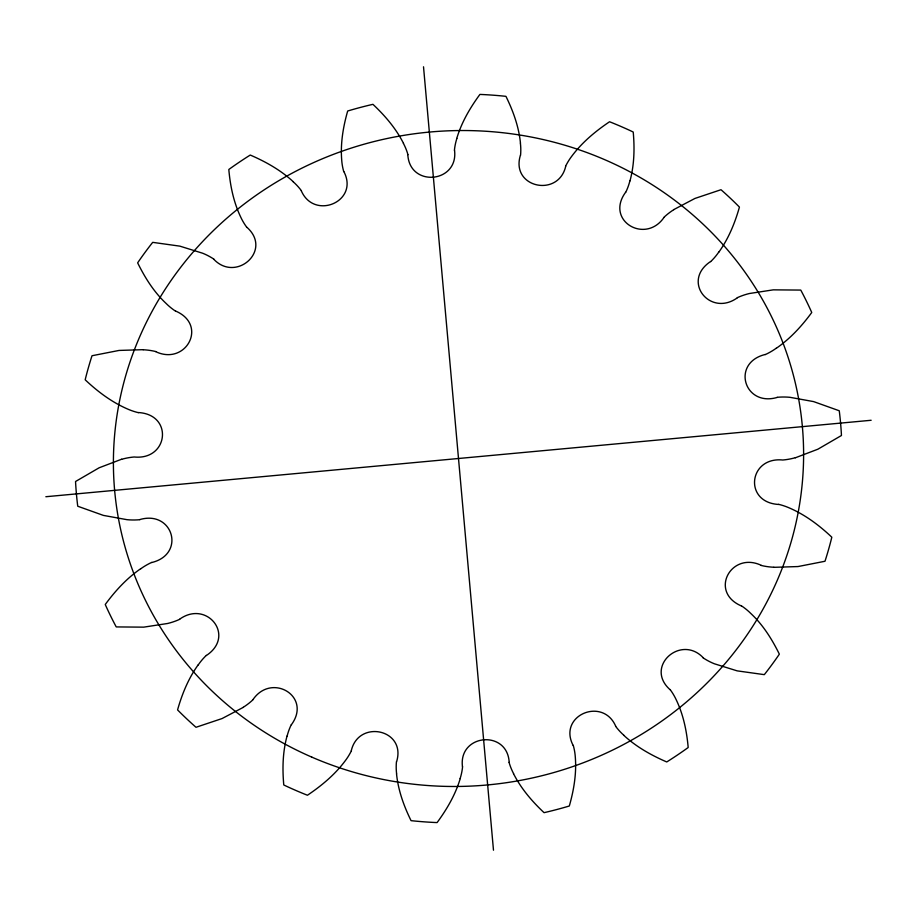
<?xml version="1.0" encoding="UTF-8"?>
<svg xmlns="http://www.w3.org/2000/svg" width="917" height="917" viewBox="0 0 917 917"><rect width="100%" height="100%" fill="white"/><g stroke="black" fill="none" stroke-linecap="round" stroke-linejoin="round"><path stroke-width="1.38" d="M454.545 150.342C458.638 183.056 409.647 187.71 407.813 154.675M462.455 766.658C458.362 733.944 507.353 729.29 509.187 762.325M396.568 761.798C406.69 729.416 358.616 718.997 351.291 750.691M520.432 155.202C510.31 187.584 558.384 198.003 565.709 166.309M287.021 736.11C282.688 751.974 282.298 768.675 283.777 784.975A383.742 364.118 -7 0 0 307.436 795.245C321.454 785.812 334.694 774.819 344.895 761.236A63.605 60.35 -7 0 0 351.417 750.748M629.979 180.89C634.312 165.026 634.702 148.325 633.223 132.025A383.742 364.118 -7 0 0 609.564 121.755C595.546 131.188 582.306 142.181 572.105 155.764A63.605 60.35 -7 0 0 565.583 166.252M456.781 138.398C461.526 122.408 470.077 107.793 479.912 94.417A383.742 364.118 -7 0 1 505.943 96.342C513.165 111.026 518.827 126.729 520.466 143.098M460.219 778.602C455.474 794.592 446.923 809.207 437.088 822.583A383.742 364.118 -7 0 1 411.057 820.658C403.835 805.974 398.173 790.271 396.534 773.902M291.411 724.694C312.147 696.393 271.73 672.402 253.058 699.488M625.589 192.306C604.853 220.607 645.27 244.598 663.942 217.512M198.187 664.825C188.466 678.339 182.07 693.963 177.566 709.907A383.742 364.118 -7 0 0 195.997 727.284L222.052 718.561L243.28 707.374M718.813 252.175C728.534 238.661 734.93 223.037 739.434 207.093A383.742 364.118 -7 0 0 721.003 189.716L694.948 198.439L673.72 209.626M206.405 655.483C235.944 635.859 206.852 599.558 179.606 619.227M710.595 261.517C681.056 281.141 710.148 317.442 737.394 297.773M140.76 568.666C126.81 578.26 115.21 590.915 105.249 604.509A383.742 364.118 -7 0 0 116.23 626.919L143.74 627.148L167.628 623.48A63.605 60.35 -7 0 0 179.663 619.342M776.24 348.334C790.19 338.74 801.79 326.085 811.751 312.491A383.742 364.118 -7 0 0 800.77 290.081L773.26 289.852L749.372 293.52A63.605 60.35 -7 0 0 737.337 297.658M151.809 562.511C185.991 554.132 172.958 509.875 139.785 519.572M765.191 354.489C731.009 362.868 744.042 407.125 777.215 397.428M121.652 459.211L99.139 467.785L75.538 481.505A383.742 364.118 -7 0 0 77.739 506.23L103.392 515.4L127.05 519.687A63.605 60.35 -7 0 0 139.797 519.698M795.348 457.789L817.861 449.215L841.462 435.495A383.742 364.118 -7 0 0 839.261 410.77L813.608 401.6L789.95 397.313A63.605 60.35 -7 0 0 777.203 397.302M45.85 496.727L871.15 420.273M143.167 349.675L119.027 350.443L92.009 355.739A383.742 364.118 -7 0 0 85.178 379.787C97.385 391.341 111.037 401.646 126.454 408.523A63.605 60.35 -7 0 0 138.375 412.673M773.833 567.325L797.973 566.557L824.991 561.261A383.742 364.118 -7 0 0 831.822 537.213C819.615 525.659 805.963 515.354 790.546 508.477A63.605 60.35 -7 0 0 778.625 504.327M778.59 504.453C743.355 502.413 748.593 456.528 782.797 460.013A63.605 60.35 -7 0 0 795.326 457.709M138.41 412.547C173.645 414.587 168.407 460.472 134.203 456.987A63.605 60.35 -7 0 0 121.674 459.291M155.707 351.658C185.945 365.963 208.228 325.031 175.651 311.069M761.293 565.342C731.055 551.037 708.772 591.969 741.349 605.931M213.741 259.202C236.07 282.975 272.796 250.421 246.994 227.37M703.259 657.798C680.93 634.025 644.204 666.579 670.006 689.63M293.131 181.6C280.694 170.115 265.712 161.736 250.261 155.042A383.742 364.118 -7 0 0 228.814 169.485C230.247 185.773 233.583 202.118 240.655 216.951A63.605 60.35 -7 0 0 246.879 227.45M623.869 735.4C636.306 746.885 651.288 755.264 666.739 761.958A383.742 364.118 -7 0 0 688.186 747.515C686.753 731.227 683.417 714.882 676.345 700.049A63.605 60.35 -7 0 0 670.121 689.55M301.292 190.793C314.233 220.688 359.521 201.465 343.852 171.559M615.708 726.207C602.767 696.312 557.479 715.535 573.148 745.441M403.48 143.339C395.995 128.483 384.991 115.68 372.944 104.332A383.742 364.118 -7 0 0 347.681 111.003C343.187 126.752 340.39 143.235 341.674 159.65A63.605 60.35 -7 0 0 343.726 171.594M513.52 773.661C521.005 788.517 532.009 801.32 544.056 812.668A383.742 364.118 -7 0 0 569.319 805.997C573.813 790.248 576.61 773.765 575.326 757.35A63.605 60.35 -7 0 0 573.274 745.406M423.516 66.792L493.484 850.208M396.614 773.891A63.605 60.35 -7 0 1 396.431 761.786M287.101 736.133A63.605 60.35 -7 0 1 291.285 724.636M253.161 699.579A63.605 60.35 -7 0 1 243.234 707.305M198.255 664.871A63.605 60.35 -7 0 1 206.302 655.391M140.805 568.735A63.605 60.35 -7 0 1 151.752 562.385M143.167 349.755A63.605 60.35 -7 0 1 155.741 351.532M175.571 311.184A63.605 60.35 -7 0 1 165.977 303.321C153.884 291.973 144.932 277.645 137.642 262.835A383.742 364.118 -7 0 1 152.692 242.352L179.87 246.146L202.726 253.252A63.605 60.35 -7 0 1 213.821 259.098M293.073 181.658A63.605 60.35 -7 0 1 301.406 190.725M403.411 143.373A63.605 60.35 -7 0 1 407.939 154.641M454.408 150.331A63.605 60.35 -7 0 1 456.872 138.421M520.386 143.109A63.605 60.35 -7 0 1 520.569 155.214M629.899 180.867A63.605 60.35 -7 0 1 625.715 192.364M663.839 217.421A63.605 60.35 -7 0 1 673.766 209.695M718.745 252.129A63.605 60.35 -7 0 1 710.698 261.609M776.195 348.265A63.605 60.35 -7 0 1 765.248 354.615M773.833 567.245A63.605 60.35 -7 0 1 761.259 565.468M741.429 605.816A63.605 60.35 -7 0 1 751.023 613.679C763.116 625.027 772.068 639.355 779.358 654.165A383.742 364.118 -7 0 1 764.308 674.648L737.13 670.854L714.274 663.748A63.605 60.35 -7 0 1 703.179 657.902M623.927 735.342A63.605 60.35 -7 0 1 615.594 726.275M513.589 773.627A63.605 60.35 -7 0 1 509.061 762.359M462.592 766.669A63.605 60.35 -7 0 1 460.128 778.579M311.803 757.121A345.365 327.713 -7 0 0 802.375 426.646A345.365 327.713 -7 0 0 261.322 191.733A345.365 327.713 -7 0 0 311.803 757.121"/></g></svg>
